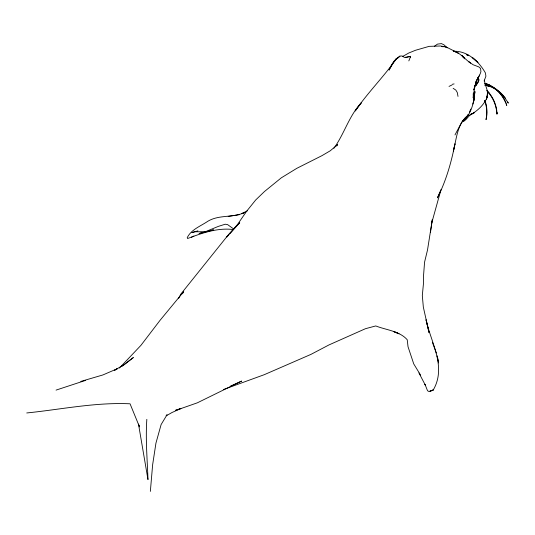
<?xml version="1.0" encoding="UTF-8"?>
<svg xmlns="http://www.w3.org/2000/svg" width="535" height="535" viewBox="0 0 535 535"><rect width="100%" height="100%" fill="white"/><g stroke="black" fill="none" stroke-linecap="round" stroke-linejoin="round"><path stroke-width="0.8" d="M146.831 419.34C145.446 439.442 147.319 459.525 147.981 479.607L138.498 424.121L139.261 426.208M473.194 95.324L473.348 92.956M150.355 491.391L152.629 464.795L155.939 443.14L161.122 424.543L167.04 414.765L166.124 415.675M486.034 119.573C487.211 113.246 486.924 106.605 484.677 100.547M418.925 372.928L425.345 385.167L424.957 384.237L427.512 390.684L428.515 391.379L430.14 391.205L433.283 389.941C446.758 366.649 430.929 342.734 426.054 319.79L429.05 332.65L423.332 307.07L422.316 295.527L423.486 283.296L423.412 277.29L424.576 262.096L427.512 249.985L432.253 219.972M430.461 232.431L432.354 219.417M473.04 97.691L475.073 85.058L474.318 87.432M479.534 75.081L477.862 78.819M474.512 87.185L473.763 90.02L476.397 82.43L476.244 80.999L477.508 78.852L475.856 82.35M486.054 119.552C487.659 113.233 487.077 106.465 484.917 100.346M431.899 222.333L441.021 189.537L437.436 197.87C446.07 180.89 451.313 162.459 454.971 143.828L453.339 151.224C456.656 138.618 457.024 123.919 468.219 115.125C471.542 110.056 472.973 104.164 474.451 98.373L472.773 104.071M410.238 57.613L410.612 56.322L404.52 57.466L402.059 55.948L399.919 56.121C394.603 59.178 391.346 64.575 389.092 70.112L394.228 61.01L396.094 59.251C383.334 77.214 367.625 92.789 355.207 110.979L361.199 102.947M476.29 81.153L475.314 84.276C476.391 79.702 479.688 76.224 480.925 71.683L480.564 68.46L478.785 66.888L473.101 64.735L468.981 61.899L470.566 63.05C464.741 59.144 460.495 52.891 453.459 50.999L458.207 53.072L446.136 46.94L440.479 45.997L429.164 46.351L415.494 50.277L408.82 52.985L402.808 56.376M484.115 81.019L485.92 76.144L485.359 72.84C478.758 61.284 467.302 50.631 453.279 51.26M408.834 60.91L410.612 56.322L405.871 57.533M469.329 112.631L470.767 109.06M178.683 298.296L180.97 293.909L228.438 234.704L239.713 222.727L230.17 233.253M454.991 134.927L461.698 122.281M477.829 82.203L476.076 85.486L478.945 80.424L478.21 77.542M182.488 293.802L183.699 291.642L160.079 320.291L140.899 345.389L119.399 368.067M464.253 118.877L468.219 115.125L465.196 119.098L462.788 120.937L465.878 118.576L468.178 114.61L465.878 118.576L462.14 121.391M333.927 148.262C344.306 133.897 348.94 116.035 361.192 102.921M336.736 145.975L337.638 144.611L330.229 150.803L321.923 155.678L296.825 168.324L281.303 177.834L264.477 191.517L255.73 199.936L246.668 211.211L237.607 224.332L226.807 236.972L227.93 235.734M399.919 56.121L398.595 57.593L395.913 59.071L397.632 58.108M462.635 121.037L466.68 117.192M122.268 366.181L133.382 357.52L123.98 364.703L114.343 370.421L117.185 368.789L102.86 374.961L80.778 381.435M470.619 114.557L471.569 113.835C468.051 116.015 466.246 120.95 462.079 121.947M462.541 120.85L464.226 119.613L462.842 120.469M434.494 46.237L437.476 44.111L441.402 43.609L443.876 44.739L447.233 47.856M166.378 415.722L172.036 412.498L180.883 408.539L175.46 410.225M470.867 114.53C477.681 110.745 484.008 104.766 487.084 97.497C489.217 91.445 484.837 85.968 484.456 80.123M245.11 212.308C233.32 218.079 219.39 214.388 207.948 221.196C200.852 226.064 191.216 229.441 187.223 237.647L187.618 238.516C202.156 233.033 217.584 227.549 233.434 229.555M191.37 237.339L193.891 236.062M247.511 210.743L241.914 213.539L245.043 212.388M449.019 86.416L451.928 84.991M470.252 114.597L474.478 112.591L469.83 115.139M230.264 386.23L241.639 381.08L197.348 402.822L175.915 410.325M223.51 389.493L264.223 374.707L310.915 354.397L328.931 344.948L365.492 328.691L375.751 325.942C386.196 330.062 399.518 330.964 407.229 339.745L408.038 346.774L413.742 363.907L420.677 375.289M85.506 380.425L56.061 390.109M197.923 230.839L191.891 232.678L194.519 231.775L205.407 231.708L218.327 226.392L225.188 224.225L227.582 224.586L233.481 228.846M452.282 84.289L454.108 83.921M228.171 216.421L239.667 214.609M26.75 412.96C61.144 409.456 95.31 402.18 130.052 403.798L139.515 426.903M441.709 46.525L443.288 46.806M485.225 85.292L488.923 86.055L484.937 85.225C495.109 86.69 503.301 94.334 508.17 103.034M485.024 84.838C493.511 85.974 500.539 91.726 505.575 98.353M453.586 51.22L455.171 51.634M467.162 54.978L468.693 55.399L466.306 54.704M484.857 83.734C495.37 86.496 503.288 95.431 506.752 105.482L506.224 103.696M489.592 84.991L484.971 83.353C494.574 85.961 502.271 93.699 505.936 102.814M398.348 333.465L393.613 331.526L399.016 333.827M444.873 46.819L445.655 47.24M453.152 88.329L455.82 90.067L457.285 92.522L458.007 96.414M462.728 56.79L464.634 58.195L461.979 55.607L464.614 58.823M487.224 91.458C493.17 97.397 496.393 105.716 496.955 114.035L496.908 112.189L496.955 114.035M489.672 93.585L486.85 90.549C492.508 95.972 495.918 103.543 496.854 111.267M478.069 78.331L478.765 79.554L478.243 82.129L478.183 80.611M507.849 102.045L508.25 102.954M432.374 342.333L436.353 352.993M478.156 77.495L478.765 79.554L478.17 77.542M478.116 79.093L478.056 77.575L478.089 79.113M487.552 91.612L487.164 96.668L486.362 99.39L487.592 94.508L487.164 96.668L487.552 91.612M474.953 91.699L473.341 102.486L474.953 91.699M433.283 389.941L430.14 391.205L433.283 389.941M213.405 229.91L199.154 233.467L213.405 229.91M476.678 61.364L472.151 57.345L477.962 62.582L476.678 61.364M438.386 361.72L437.162 355.909L438.6 362.951L438.386 361.72"/></g></svg>
